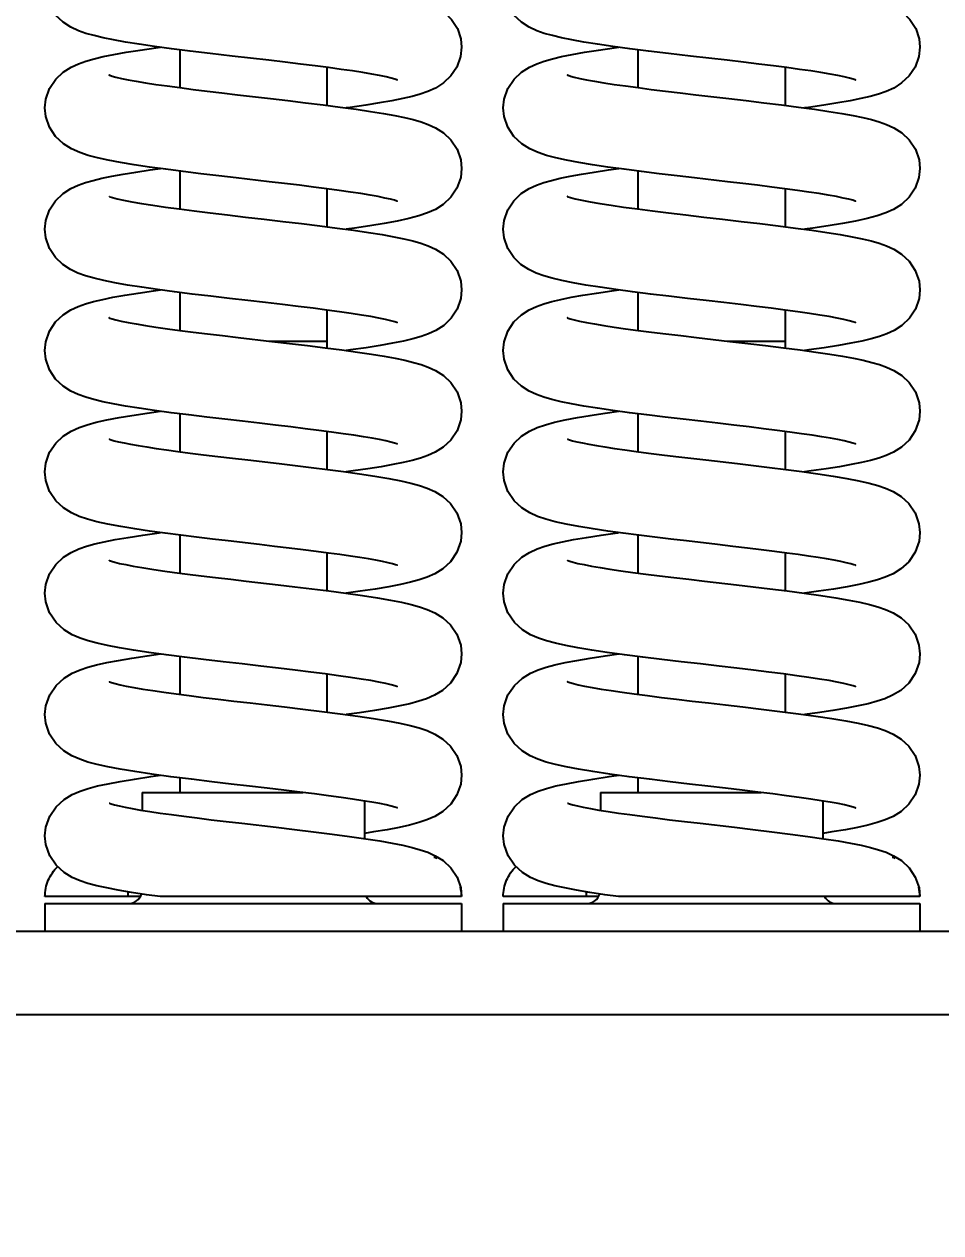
# Model space of a CAD drawing. Header units: millimetres. Extents: x 3615 to 23385, y 1892 to 17185.
# Drawn here: x 15172 to 15238, y 14761.6 to 14848.6 of the extents above; entities that cross this region are included whole.
import ezdxf

# ---------------------------------------------------------------- set-up
doc = ezdxf.new("R2010")
doc.units = ezdxf.units.MM
doc.header["$MEASUREMENT"] = 0
doc.layers.add('CONT_35', color=2, linetype='Continuous')
doc.layers.add('DIM_35', color=7, linetype='Continuous')
doc.styles.add('ARIAL-N', font='ARIALN.TTF')
doc.dimstyles.new('KONE_30', dxfattribs={"dimscale": 30, "dimtxt": 3.5, "dimasz": 2.5, "dimexe": 1, "dimexo": 1, "dimgap": 1.5, "dimtad": 1, "dimdec": 0, "dimzin": 0, "dimdsep": 46, "dimtxsty": 'ARIAL-N', "dimcen": 0, "dimclrd": 256, "dimclre": 256, "dimclrt": 256, "dimadec": 1, "dimazin": 3, "dimtfac": 1, "dimtdec": 0, "dimtmove": 0, "dimatfit": 0, "dimfxl": 1, "dimtfill": 1, "dimtolj": 1, "dimtzin": 0, "dimarcsym": 0})

# ---------------------------------------------------------------- blocks, each defined once
blk = doc.blocks.new('M004650412_PL1_Shaft_OSGPositionSectionView')
at = {"layer": 'CONT_35'}
for p, q in [((234.2, 5472.476), (234.2, 5469.745)), ((267.2, 5472.476), (267.2, 5469.745)), ((244.8, 5471.202), (244.8, 5468.472)), ((277.8, 5471.202), (277.8, 5468.472)), ((234.2, 5463.739), (234.2, 5461.008)), ((267.2, 5463.739), (267.2, 5461.008)), ((244.8, 5462.465), (244.8, 5459.735)), ((277.8, 5462.465), (277.8, 5459.735)), ((234.2, 5455.002), (234.2, 5452.272)), ((267.2, 5455.002), (267.2, 5452.272)), ((244.8, 5453.729), (244.8, 5451.5)), ((277.8, 5453.729), (277.8, 5451.5)), ((240.623, 5451.5), (244.8, 5451.5)), ((244.8, 5451.5), (244.8, 5450.999)), ((273.623, 5451.5), (277.8, 5451.5)), ((277.8, 5451.5), (277.8, 5450.999)), ((234.2, 5446.265), (234.2, 5443.535)), ((267.2, 5446.265), (267.2, 5443.535)), ((244.8, 5444.991), (244.8, 5442.262)), ((277.8, 5444.991), (277.8, 5442.262)), ((234.2, 5437.528), (234.2, 5434.798)), ((267.2, 5437.528), (267.2, 5434.798)), ((244.8, 5436.255), (244.8, 5433.525)), ((277.8, 5436.255), (277.8, 5433.525)), ((234.2, 5428.791), (234.2, 5426.062)), ((267.2, 5428.791), (267.2, 5426.062)), ((244.8, 5427.518), (244.8, 5424.787)), ((277.8, 5427.518), (277.8, 5424.787)), ((234.2, 5420.055), (234.2, 5419)), ((267.2, 5420.055), (267.2, 5419)), ((231.5, 5419), (231.5, 5417.716)), ((231.5, 5419), (243.069, 5419)), ((264.5, 5419), (264.5, 5417.716)), ((264.5, 5419), (276.069, 5419)), ((247.5, 5418.389), (247.5, 5415.683)), ((280.5, 5418.389), (280.5, 5415.683)), ((225.881, 5413.241), (225.308, 5413.759)), ((258.881, 5413.241), (258.308, 5413.759)), ((231.366, 5411.5), (224.5, 5411.5)), ((254.5, 5411.5), (232.803, 5411.5)), ((254.5, 5411.5), (254.5, 5411.508)), ((264.366, 5411.5), (257.5, 5411.5)), ((287.5, 5411.5), (265.803, 5411.5)), ((287.5, 5411.5), (287.5, 5411.508)), ((224.5, 5411), (224.5, 5409)), ((224.5, 5411), (254.5, 5411)), ((254.5, 5411), (254.5, 5409)), ((257.5, 5411), (257.5, 5409)), ((257.5, 5411), (287.5, 5411)), ((287.5, 5411), (287.5, 5409)), ((371.5, 5409), (140.5, 5409)), ((383, 5403), (129, 5403))]:
    blk.add_line(p, q, dxfattribs=at)
for points in [[(238.563, 5477.95), (240.973, 5477.67), (242.452, 5477.496), (243.834, 5477.33), (245.11, 5477.17), (246.277, 5477.015), (247.335, 5476.866), (248.288, 5476.72), (249.141, 5476.576), (249.899, 5476.433), (250.569, 5476.289), (251.163, 5476.141), (251.699, 5475.98), (252.207, 5475.79), (252.725, 5475.538), (253.267, 5475.172), (253.783, 5474.66), (254.196, 5474.003), (254.442, 5473.252), (254.5, 5472.658)], [(271.563, 5477.95), (273.973, 5477.67), (275.452, 5477.496), (276.834, 5477.33), (278.11, 5477.17), (279.277, 5477.015), (280.335, 5476.866), (281.288, 5476.72), (282.141, 5476.576), (282.899, 5476.433), (283.569, 5476.289), (284.163, 5476.141), (284.699, 5475.98), (285.207, 5475.79), (285.725, 5475.538), (286.267, 5475.172), (286.783, 5474.66), (287.196, 5474.003), (287.442, 5473.252), (287.5, 5472.658)], [(240.626, 5471.713), (237.988, 5472.019), (236.396, 5472.206), (234.95, 5472.381), (233.616, 5472.55), (232.391, 5472.715), (231.286, 5472.875), (230.305, 5473.031), (229.443, 5473.185), (228.691, 5473.337), (228.034, 5473.491), (227.45, 5473.656), (226.908, 5473.847), (226.369, 5474.095), (225.81, 5474.452), (225.264, 5474.968), (224.823, 5475.642), (224.56, 5476.421), (224.5, 5477.027)], [(273.626, 5471.713), (270.988, 5472.019), (269.396, 5472.206), (267.95, 5472.381), (266.616, 5472.55), (265.391, 5472.715), (264.286, 5472.875), (263.305, 5473.031), (262.443, 5473.185), (261.691, 5473.337), (261.034, 5473.491), (260.45, 5473.656), (259.908, 5473.847), (259.369, 5474.095), (258.81, 5474.452), (258.264, 5474.968), (257.823, 5475.642), (257.56, 5476.421), (257.5, 5477.027)], [(224.5, 5468.289), (224.565, 5468.918), (224.832, 5469.693), (225.274, 5470.359), (225.817, 5470.869), (226.377, 5471.225), (226.912, 5471.471), (227.449, 5471.66), (228.035, 5471.825), (228.7, 5471.981), (229.466, 5472.136), (230.349, 5472.292), (231.354, 5472.451), (232.476, 5472.613), (232.812, 5472.658)], [(254.5, 5472.658), (254.424, 5471.979), (254.155, 5471.228), (253.727, 5470.589), (253.187, 5470.081), (252.619, 5469.72), (252.074, 5469.471), (251.526, 5469.28), (250.931, 5469.114), (250.257, 5468.957), (249.484, 5468.802), (248.597, 5468.646), (247.592, 5468.488), (246.472, 5468.327), (246.189, 5468.289)], [(257.5, 5468.289), (257.565, 5468.918), (257.832, 5469.693), (258.274, 5470.359), (258.817, 5470.869), (259.377, 5471.225), (259.912, 5471.471), (260.449, 5471.66), (261.035, 5471.825), (261.7, 5471.981), (262.466, 5472.136), (263.349, 5472.292), (264.354, 5472.451), (265.476, 5472.613), (265.812, 5472.658)], [(287.5, 5472.658), (287.424, 5471.979), (287.155, 5471.228), (286.727, 5470.589), (286.187, 5470.081), (285.619, 5469.72), (285.074, 5469.471), (284.526, 5469.28), (283.931, 5469.114), (283.257, 5468.957), (282.484, 5468.802), (281.597, 5468.646), (280.592, 5468.488), (279.472, 5468.327), (279.189, 5468.289)], [(249.842, 5470.316), (249.864, 5470.305), (249.846, 5470.311), (249.695, 5470.36), (249.429, 5470.433), (249.058, 5470.52), (248.589, 5470.617), (248.028, 5470.721), (247.378, 5470.831), (246.643, 5470.945), (245.825, 5471.063), (244.926, 5471.186), (243.951, 5471.312), (242.905, 5471.442), (241.794, 5471.575), (240.626, 5471.713)], [(282.842, 5470.316), (282.864, 5470.305), (282.846, 5470.311), (282.695, 5470.36), (282.429, 5470.433), (282.058, 5470.52), (281.589, 5470.617), (281.028, 5470.721), (280.378, 5470.831), (279.643, 5470.945), (278.825, 5471.063), (277.926, 5471.186), (276.951, 5471.312), (275.905, 5471.442), (274.794, 5471.575), (273.626, 5471.713)], [(229.14, 5470.64), (229.131, 5470.644), (229.164, 5470.633), (229.33, 5470.58), (229.612, 5470.504), (230.001, 5470.414), (230.489, 5470.315), (231.069, 5470.209), (231.736, 5470.098), (232.484, 5469.983), (233.309, 5469.866), (234.203, 5469.745), (235.161, 5469.622), (236.174, 5469.496), (237.24, 5469.368), (238.357, 5469.237)], [(262.14, 5470.64), (262.131, 5470.644), (262.164, 5470.633), (262.33, 5470.58), (262.612, 5470.504), (263.001, 5470.414), (263.489, 5470.315), (264.069, 5470.209), (264.736, 5470.098), (265.484, 5469.983), (266.309, 5469.866), (267.203, 5469.745), (268.161, 5469.622), (269.174, 5469.496), (270.24, 5469.368), (271.357, 5469.237)], [(238.357, 5469.237), (240.732, 5468.961), (241.981, 5468.815), (243.258, 5468.663), (244.53, 5468.507), (245.757, 5468.349), (246.906, 5468.191), (247.949, 5468.036), (248.873, 5467.886), (249.685, 5467.738), (250.395, 5467.592), (251.018, 5467.443), (251.577, 5467.283), (252.101, 5467.097), (252.63, 5466.853), (253.188, 5466.496), (253.732, 5465.984), (254.173, 5465.314), (254.437, 5464.539), (254.5, 5463.921)], [(271.357, 5469.237), (273.732, 5468.961), (274.981, 5468.815), (276.258, 5468.663), (277.53, 5468.507), (278.757, 5468.349), (279.906, 5468.191), (280.949, 5468.036), (281.873, 5467.886), (282.685, 5467.738), (283.395, 5467.592), (284.018, 5467.443), (284.577, 5467.283), (285.101, 5467.097), (285.63, 5466.853), (286.188, 5466.496), (286.732, 5465.984), (287.173, 5465.314), (287.437, 5464.539), (287.5, 5463.921)], [(240.639, 5462.974), (238.271, 5463.249), (237.017, 5463.395), (235.732, 5463.549), (234.448, 5463.707), (233.2, 5463.868), (232.019, 5464.03), (230.924, 5464.194), (229.933, 5464.358), (229.054, 5464.524), (228.286, 5464.692), (227.613, 5464.87), (227.007, 5465.071), (226.42, 5465.331), (225.827, 5465.702), (225.268, 5466.226), (224.828, 5466.895), (224.564, 5467.666), (224.5, 5468.29)], [(273.639, 5462.974), (271.271, 5463.249), (270.017, 5463.395), (268.732, 5463.549), (267.448, 5463.707), (266.2, 5463.868), (265.019, 5464.03), (263.924, 5464.194), (262.933, 5464.358), (262.054, 5464.524), (261.286, 5464.692), (260.613, 5464.87), (260.007, 5465.071), (259.42, 5465.331), (258.827, 5465.702), (258.268, 5466.226), (257.828, 5466.895), (257.564, 5467.666), (257.5, 5468.29)], [(224.5, 5459.552), (224.563, 5460.17), (224.824, 5460.94), (225.26, 5461.606), (225.798, 5462.118), (226.354, 5462.476), (226.883, 5462.723), (227.409, 5462.91), (227.972, 5463.072), (228.602, 5463.223), (229.318, 5463.371), (230.13, 5463.518), (231.045, 5463.667), (232.068, 5463.819), (232.812, 5463.921)], [(254.5, 5463.921), (254.433, 5463.284), (254.164, 5462.509), (253.725, 5461.85), (253.181, 5461.34), (252.608, 5460.977), (252.042, 5460.722), (251.43, 5460.514), (250.706, 5460.322), (249.864, 5460.139), (248.926, 5459.965), (247.9, 5459.798), (246.798, 5459.636), (246.187, 5459.553)], [(257.5, 5459.552), (257.563, 5460.17), (257.824, 5460.94), (258.26, 5461.606), (258.798, 5462.118), (259.354, 5462.476), (259.883, 5462.723), (260.409, 5462.91), (260.972, 5463.072), (261.602, 5463.223), (262.318, 5463.371), (263.13, 5463.518), (264.045, 5463.667), (265.068, 5463.819), (265.812, 5463.921)], [(287.5, 5463.921), (287.433, 5463.284), (287.164, 5462.509), (286.725, 5461.85), (286.181, 5461.34), (285.608, 5460.977), (285.042, 5460.722), (284.43, 5460.514), (283.706, 5460.322), (282.864, 5460.139), (281.926, 5459.965), (280.9, 5459.798), (279.798, 5459.636), (279.187, 5459.553)], [(249.861, 5461.57), (249.869, 5461.566), (249.834, 5461.579), (249.663, 5461.633), (249.375, 5461.71), (248.98, 5461.8), (248.487, 5461.9), (247.906, 5462.006), (247.24, 5462.116), (246.495, 5462.23), (245.675, 5462.347), (244.785, 5462.467), (243.83, 5462.59), (242.817, 5462.715), (241.752, 5462.843), (240.639, 5462.974)], [(282.861, 5461.57), (282.869, 5461.566), (282.834, 5461.579), (282.663, 5461.633), (282.375, 5461.71), (281.98, 5461.8), (281.487, 5461.9), (280.906, 5462.006), (280.24, 5462.116), (279.495, 5462.23), (278.675, 5462.347), (277.785, 5462.467), (276.83, 5462.59), (275.817, 5462.715), (274.752, 5462.843), (273.639, 5462.974)], [(229.143, 5461.902), (229.133, 5461.907), (229.164, 5461.896), (229.351, 5461.837), (229.685, 5461.749), (230.157, 5461.644), (230.753, 5461.529), (231.459, 5461.406), (232.266, 5461.279), (233.168, 5461.148), (234.162, 5461.013), (235.242, 5460.874), (236.404, 5460.731), (237.641, 5460.584), (238.939, 5460.432), (240.277, 5460.277), (241.631, 5460.119), (242.977, 5459.96), (244.289, 5459.8), (245.546, 5459.64), (246.724, 5459.48), (247.802, 5459.322), (248.767, 5459.167), (249.613, 5459.015), (250.351, 5458.865), (250.994, 5458.712), (251.566, 5458.55), (252.096, 5458.363), (252.628, 5458.118), (253.187, 5457.761), (253.73, 5457.25), (254.171, 5456.582), (254.436, 5455.807), (254.5, 5455.184)], [(262.143, 5461.902), (262.133, 5461.907), (262.164, 5461.896), (262.351, 5461.837), (262.685, 5461.749), (263.157, 5461.644), (263.753, 5461.529), (264.459, 5461.406), (265.266, 5461.279), (266.168, 5461.148), (267.162, 5461.013), (268.242, 5460.874), (269.404, 5460.731), (270.641, 5460.584), (271.939, 5460.432), (273.277, 5460.277), (274.631, 5460.119), (275.977, 5459.96), (277.289, 5459.8), (278.546, 5459.64), (279.724, 5459.48), (280.802, 5459.322), (281.767, 5459.167), (282.613, 5459.015), (283.351, 5458.865), (283.994, 5458.712), (284.566, 5458.55), (285.096, 5458.363), (285.628, 5458.118), (286.187, 5457.761), (286.73, 5457.25), (287.171, 5456.582), (287.436, 5455.807), (287.5, 5455.184)], [(249.857, 5452.835), (249.867, 5452.83), (249.841, 5452.84), (249.68, 5452.891), (249.404, 5452.966), (249.021, 5453.055), (248.538, 5453.153), (247.962, 5453.259), (247.296, 5453.37), (246.544, 5453.486), (245.708, 5453.606), (244.792, 5453.73), (243.802, 5453.857), (242.737, 5453.988), (241.597, 5454.125), (240.385, 5454.267), (239.105, 5454.416), (237.777, 5454.57), (236.433, 5454.728), (235.104, 5454.888), (233.817, 5455.05), (232.597, 5455.212), (231.466, 5455.374), (230.439, 5455.535), (229.526, 5455.695), (228.726, 5455.855), (228.03, 5456.019), (227.42, 5456.192), (226.869, 5456.389), (226.33, 5456.642), (225.776, 5457.005), (225.249, 5457.512), (224.823, 5458.168), (224.563, 5458.934), (224.5, 5459.553)], [(282.857, 5452.835), (282.867, 5452.83), (282.841, 5452.84), (282.68, 5452.891), (282.404, 5452.966), (282.021, 5453.055), (281.538, 5453.153), (280.962, 5453.259), (280.296, 5453.37), (279.544, 5453.486), (278.708, 5453.606), (277.792, 5453.73), (276.802, 5453.857), (275.737, 5453.988), (274.597, 5454.125), (273.385, 5454.267), (272.105, 5454.416), (270.777, 5454.57), (269.433, 5454.728), (268.104, 5454.888), (266.817, 5455.05), (265.597, 5455.212), (264.466, 5455.374), (263.439, 5455.535), (262.526, 5455.695), (261.726, 5455.855), (261.03, 5456.019), (260.42, 5456.192), (259.869, 5456.389), (259.33, 5456.642), (258.776, 5457.005), (258.249, 5457.512), (257.823, 5458.168), (257.563, 5458.934), (257.5, 5459.553)], [(224.5, 5450.815), (224.564, 5451.439), (224.828, 5452.211), (225.264, 5452.875), (225.803, 5453.385), (226.36, 5453.743), (226.893, 5453.989), (227.426, 5454.179), (228.004, 5454.343), (228.655, 5454.498), (229.396, 5454.649), (230.24, 5454.8), (231.205, 5454.955), (232.316, 5455.117), (232.811, 5455.184)], [(254.5, 5455.185), (254.439, 5454.572), (254.178, 5453.801), (253.746, 5453.137), (253.211, 5452.626), (252.655, 5452.265), (252.12, 5452.016), (251.582, 5451.824), (250.992, 5451.656), (250.316, 5451.496), (249.532, 5451.338), (248.633, 5451.179), (247.618, 5451.018), (246.498, 5450.857), (246.189, 5450.816)], [(257.5, 5450.815), (257.564, 5451.439), (257.828, 5452.211), (258.264, 5452.875), (258.803, 5453.385), (259.36, 5453.743), (259.893, 5453.989), (260.426, 5454.179), (261.004, 5454.343), (261.655, 5454.498), (262.396, 5454.649), (263.24, 5454.8), (264.205, 5454.955), (265.316, 5455.117), (265.811, 5455.184)], [(287.5, 5455.185), (287.439, 5454.572), (287.178, 5453.801), (286.746, 5453.137), (286.211, 5452.626), (285.655, 5452.265), (285.12, 5452.016), (284.582, 5451.824), (283.992, 5451.656), (283.316, 5451.496), (282.532, 5451.338), (281.633, 5451.179), (280.618, 5451.018), (279.498, 5450.857), (279.189, 5450.816)], [(229.142, 5453.166), (229.132, 5453.17), (229.161, 5453.16), (229.325, 5453.107), (229.607, 5453.032), (229.996, 5452.942), (230.485, 5452.842), (231.066, 5452.736), (231.734, 5452.625), (232.485, 5452.51), (233.313, 5452.391), (234.212, 5452.27), (235.177, 5452.146), (236.199, 5452.019), (237.277, 5451.89), (238.409, 5451.757)], [(262.142, 5453.166), (262.132, 5453.17), (262.161, 5453.16), (262.325, 5453.107), (262.607, 5453.032), (262.996, 5452.942), (263.485, 5452.842), (264.066, 5452.736), (264.734, 5452.625), (265.485, 5452.51), (266.313, 5452.391), (267.212, 5452.27), (268.177, 5452.146), (269.199, 5452.019), (270.277, 5451.89), (271.409, 5451.757)], [(238.409, 5451.757), (240.825, 5451.477), (242.099, 5451.328), (243.393, 5451.173), (244.667, 5451.016), (245.883, 5450.858), (247.008, 5450.703), (248.022, 5450.551), (248.922, 5450.404), (249.715, 5450.259), (250.412, 5450.114), (251.028, 5449.966), (251.582, 5449.808), (252.103, 5449.623), (252.631, 5449.379), (253.19, 5449.022), (253.734, 5448.509), (254.174, 5447.838), (254.438, 5447.064), (254.5, 5446.447)], [(271.409, 5451.757), (273.825, 5451.477), (275.099, 5451.328), (276.393, 5451.173), (277.667, 5451.016), (278.883, 5450.858), (280.008, 5450.703), (281.022, 5450.551), (281.922, 5450.404), (282.715, 5450.259), (283.412, 5450.114), (284.028, 5449.966), (284.582, 5449.808), (285.103, 5449.623), (285.631, 5449.379), (286.19, 5449.022), (286.734, 5448.509), (287.174, 5447.838), (287.438, 5447.064), (287.5, 5446.447)], [(249.86, 5444.096), (249.869, 5444.092), (249.837, 5444.104), (249.675, 5444.156), (249.407, 5444.228), (249.042, 5444.313), (248.589, 5444.407), (248.052, 5444.507), (247.434, 5444.611), (246.739, 5444.72), (245.971, 5444.832), (245.131, 5444.948), (244.222, 5445.067), (243.246, 5445.189), (242.206, 5445.316), (241.104, 5445.446), (239.942, 5445.582), (238.723, 5445.723), (237.452, 5445.871), (236.149, 5446.025), (234.849, 5446.183), (233.585, 5446.343), (232.389, 5446.504), (231.285, 5446.665), (230.292, 5446.823), (229.418, 5446.979), (228.662, 5447.132), (228.007, 5447.288), (227.429, 5447.452), (226.896, 5447.641), (226.363, 5447.887), (225.804, 5448.246), (225.262, 5448.759), (224.824, 5449.429), (224.561, 5450.205), (224.5, 5450.816)], [(282.86, 5444.096), (282.869, 5444.092), (282.837, 5444.104), (282.675, 5444.156), (282.407, 5444.228), (282.042, 5444.313), (281.589, 5444.407), (281.052, 5444.507), (280.434, 5444.611), (279.739, 5444.72), (278.971, 5444.832), (278.131, 5444.948), (277.222, 5445.067), (276.246, 5445.189), (275.206, 5445.316), (274.104, 5445.446), (272.942, 5445.582), (271.723, 5445.723), (270.452, 5445.871), (269.149, 5446.025), (267.849, 5446.183), (266.585, 5446.343), (265.389, 5446.504), (264.285, 5446.665), (263.292, 5446.823), (262.418, 5446.979), (261.662, 5447.132), (261.007, 5447.288), (260.429, 5447.452), (259.896, 5447.641), (259.363, 5447.887), (258.804, 5448.246), (258.262, 5448.759), (257.824, 5449.429), (257.561, 5450.205), (257.5, 5450.816)], [(224.5, 5442.079), (224.567, 5442.719), (224.836, 5443.491), (225.275, 5444.15), (225.82, 5444.661), (226.39, 5445.021), (226.95, 5445.275), (227.536, 5445.476), (228.195, 5445.654), (228.959, 5445.825), (229.848, 5445.995), (230.745, 5446.146)], [(230.744, 5446.146), (231.845, 5446.313), (232.813, 5446.447)], [(254.5, 5446.448), (254.437, 5445.83), (254.169, 5445.045), (253.721, 5444.372), (253.171, 5443.859), (252.606, 5443.503), (252.07, 5443.259), (251.532, 5443.072), (250.951, 5442.908), (250.297, 5442.755), (249.552, 5442.605), (248.706, 5442.454), (247.752, 5442.302), (246.682, 5442.146), (246.189, 5442.079)], [(257.5, 5442.079), (257.567, 5442.719), (257.836, 5443.491), (258.275, 5444.15), (258.82, 5444.661), (259.39, 5445.021), (259.95, 5445.275), (260.536, 5445.476), (261.195, 5445.654), (261.959, 5445.825), (262.848, 5445.995), (263.745, 5446.146)], [(263.744, 5446.146), (264.845, 5446.313), (265.813, 5446.447)], [(287.5, 5446.448), (287.437, 5445.83), (287.169, 5445.045), (286.721, 5444.372), (286.171, 5443.859), (285.606, 5443.503), (285.07, 5443.259), (284.532, 5443.072), (283.951, 5442.908), (283.297, 5442.755), (282.552, 5442.605), (281.706, 5442.454), (280.752, 5442.302), (279.682, 5442.146), (279.189, 5442.079)], [(229.15, 5444.425), (229.139, 5444.43), (229.144, 5444.429), (229.266, 5444.389), (229.487, 5444.326), (229.799, 5444.249), (230.195, 5444.163), (230.668, 5444.071), (231.212, 5443.974), (231.824, 5443.874), (232.505, 5443.77), (233.254, 5443.663), (234.073, 5443.551), (234.963, 5443.436), (235.92, 5443.317), (236.935, 5443.194), (237.997, 5443.068), (239.096, 5442.94), (241.357, 5442.678)], [(262.15, 5444.425), (262.139, 5444.43), (262.144, 5444.429), (262.266, 5444.389), (262.487, 5444.326), (262.799, 5444.249), (263.195, 5444.163), (263.668, 5444.071), (264.212, 5443.974), (264.824, 5443.874), (265.505, 5443.77), (266.254, 5443.663), (267.073, 5443.551), (267.963, 5443.436), (268.92, 5443.317), (269.935, 5443.194), (270.997, 5443.068), (272.096, 5442.94), (274.357, 5442.678)], [(241.357, 5442.678), (242.512, 5442.542), (243.676, 5442.402), (244.844, 5442.257), (246.005, 5442.105), (247.147, 5441.946), (248.247, 5441.779), (249.25, 5441.609), (250.114, 5441.442), (250.839, 5441.278), (251.46, 5441.108), (252.02, 5440.919), (252.571, 5440.674), (253.143, 5440.32), (253.705, 5439.805), (254.162, 5439.127), (254.435, 5438.34), (254.5, 5437.71)], [(274.357, 5442.678), (275.512, 5442.542), (276.676, 5442.402), (277.844, 5442.257), (279.005, 5442.105), (280.147, 5441.946), (281.247, 5441.779), (282.25, 5441.609), (283.114, 5441.442), (283.839, 5441.278), (284.46, 5441.108), (285.02, 5440.919), (285.571, 5440.674), (286.143, 5440.32), (286.705, 5439.805), (287.162, 5439.127), (287.435, 5438.34), (287.5, 5437.71)], [(226.407, 5439.127), (225.83, 5439.489), (225.275, 5440.007), (224.831, 5440.678), (224.563, 5441.458), (224.5, 5442.079)], [(259.407, 5439.127), (258.83, 5439.489), (258.275, 5440.007), (257.831, 5440.678), (257.563, 5441.458), (257.5, 5442.079)], [(237.697, 5437.105), (236.558, 5437.239), (235.414, 5437.377), (234.272, 5437.518), (233.143, 5437.665), (232.035, 5437.817), (230.963, 5437.977), (229.951, 5438.145), (229.035, 5438.317), (228.239, 5438.493), (227.561, 5438.675), (226.97, 5438.875), (226.407, 5439.127)], [(270.697, 5437.105), (269.558, 5437.239), (268.414, 5437.377), (267.272, 5437.518), (266.143, 5437.665), (265.035, 5437.817), (263.963, 5437.977), (262.951, 5438.145), (262.035, 5438.317), (261.239, 5438.493), (260.561, 5438.675), (259.97, 5438.875), (259.407, 5439.127)], [(224.5, 5433.342), (224.564, 5433.966), (224.832, 5434.746), (225.28, 5435.419), (225.832, 5435.933), (226.395, 5436.287), (226.938, 5436.534), (227.487, 5436.724), (228.083, 5436.89), (228.765, 5437.048), (229.56, 5437.206), (230.489, 5437.368), (231.55, 5437.533), (232.721, 5437.699), (232.808, 5437.711)], [(254.5, 5437.711), (254.436, 5437.088), (254.162, 5436.295), (253.703, 5435.614), (253.139, 5435.098), (252.565, 5434.744), (252.011, 5434.499), (251.447, 5434.309), (250.824, 5434.14), (250.104, 5433.977), (249.26, 5433.814), (248.282, 5433.648), (247.201, 5433.483), (246.194, 5433.342)], [(257.5, 5433.342), (257.564, 5433.966), (257.832, 5434.746), (258.28, 5435.419), (258.832, 5435.933), (259.395, 5436.287), (259.938, 5436.534), (260.487, 5436.724), (261.083, 5436.89), (261.765, 5437.048), (262.56, 5437.206), (263.489, 5437.368), (264.55, 5437.533), (265.721, 5437.699), (265.808, 5437.711)], [(287.5, 5437.711), (287.436, 5437.088), (287.162, 5436.295), (286.703, 5435.614), (286.139, 5435.098), (285.565, 5434.744), (285.011, 5434.499), (284.447, 5434.309), (283.824, 5434.14), (283.104, 5433.977), (282.26, 5433.814), (281.282, 5433.648), (280.201, 5433.483), (279.194, 5433.342)], [(249.849, 5435.365), (249.86, 5435.36), (249.858, 5435.36), (249.737, 5435.4), (249.516, 5435.463), (249.203, 5435.54), (248.806, 5435.626), (248.332, 5435.719), (247.786, 5435.816), (247.171, 5435.917), (246.487, 5436.021), (245.735, 5436.128), (244.915, 5436.24), (244.029, 5436.354), (243.08, 5436.473), (242.075, 5436.594), (241.024, 5436.719), (239.936, 5436.845), (237.697, 5437.105)], [(282.849, 5435.365), (282.86, 5435.36), (282.858, 5435.36), (282.737, 5435.4), (282.516, 5435.463), (282.203, 5435.54), (281.806, 5435.626), (281.332, 5435.719), (280.786, 5435.816), (280.171, 5435.917), (279.487, 5436.021), (278.735, 5436.128), (277.915, 5436.24), (277.029, 5436.354), (276.08, 5436.473), (275.075, 5436.594), (274.024, 5436.719), (272.936, 5436.845), (270.697, 5437.105)], [(229.15, 5435.688), (229.139, 5435.694), (229.146, 5435.692), (229.281, 5435.647), (229.527, 5435.578), (229.875, 5435.495), (230.319, 5435.401), (230.855, 5435.3), (231.477, 5435.193), (232.183, 5435.081), (232.969, 5434.966), (233.828, 5434.847), (234.756, 5434.726), (235.744, 5434.601), (236.785, 5434.475), (237.87, 5434.346), (238.989, 5434.216), (241.299, 5433.948)], [(262.15, 5435.688), (262.139, 5435.694), (262.146, 5435.692), (262.281, 5435.647), (262.527, 5435.578), (262.875, 5435.495), (263.319, 5435.401), (263.855, 5435.3), (264.477, 5435.193), (265.183, 5435.081), (265.969, 5434.966), (266.828, 5434.847), (267.756, 5434.726), (268.744, 5434.601), (269.785, 5434.475), (270.87, 5434.346), (271.989, 5434.216), (274.299, 5433.948)], [(241.299, 5433.948), (242.489, 5433.808), (243.703, 5433.662), (244.936, 5433.508), (246.172, 5433.346), (247.357, 5433.178), (248.438, 5433.011), (249.378, 5432.849), (250.181, 5432.691), (250.868, 5432.534), (251.47, 5432.368), (252.024, 5432.18), (252.571, 5431.937), (253.142, 5431.584), (253.704, 5431.07), (254.161, 5430.391), (254.435, 5429.602), (254.5, 5428.973)], [(274.299, 5433.948), (275.489, 5433.808), (276.703, 5433.662), (277.936, 5433.508), (279.172, 5433.346), (280.357, 5433.178), (281.438, 5433.011), (282.378, 5432.849), (283.181, 5432.691), (283.868, 5432.534), (284.47, 5432.368), (285.024, 5432.18), (285.571, 5431.937), (286.142, 5431.584), (286.704, 5431.07), (287.161, 5430.391), (287.435, 5429.602), (287.5, 5428.973)], [(249.855, 5426.625), (249.866, 5426.62), (249.845, 5426.627), (249.69, 5426.677), (249.417, 5426.752), (249.034, 5426.841), (248.547, 5426.941), (247.96, 5427.049), (247.276, 5427.163), (246.498, 5427.282), (245.629, 5427.406), (244.673, 5427.535), (243.633, 5427.668), (242.514, 5427.805), (241.317, 5427.947), (240.047, 5428.096), (238.708, 5428.251), (237.32, 5428.413), (235.919, 5428.579), (234.54, 5428.748), (233.22, 5428.918), (231.987, 5429.087), (230.866, 5429.256), (229.871, 5429.422), (229.005, 5429.586), (228.258, 5429.751), (227.61, 5429.923), (227.03, 5430.115), (226.466, 5430.36), (225.878, 5430.717), (225.3, 5431.241), (224.836, 5431.931), (224.562, 5432.727), (224.5, 5433.342)], [(282.855, 5426.625), (282.866, 5426.62), (282.845, 5426.627), (282.69, 5426.677), (282.417, 5426.752), (282.034, 5426.841), (281.547, 5426.941), (280.96, 5427.049), (280.276, 5427.163), (279.498, 5427.282), (278.629, 5427.406), (277.673, 5427.535), (276.633, 5427.668), (275.514, 5427.805), (274.317, 5427.947), (273.047, 5428.096), (271.708, 5428.251), (270.32, 5428.413), (268.919, 5428.579), (267.54, 5428.748), (266.22, 5428.918), (264.987, 5429.087), (263.866, 5429.256), (262.871, 5429.422), (262.005, 5429.586), (261.258, 5429.751), (260.61, 5429.923), (260.03, 5430.115), (259.466, 5430.36), (258.878, 5430.717), (258.3, 5431.241), (257.836, 5431.931), (257.562, 5432.727), (257.5, 5433.342)], [(224.5, 5424.605), (224.564, 5425.231), (224.84, 5426.024), (225.305, 5426.711), (225.881, 5427.233), (226.465, 5427.587), (227.021, 5427.829), (227.588, 5428.018), (228.219, 5428.186), (228.945, 5428.349), (229.786, 5428.51), (230.754, 5428.674), (231.845, 5428.839), (232.812, 5428.974)], [(254.5, 5428.974), (254.438, 5428.357), (254.162, 5427.559), (253.697, 5426.87), (253.12, 5426.347), (252.537, 5425.993), (251.98, 5425.751), (251.413, 5425.562), (250.781, 5425.392), (250.053, 5425.23), (249.207, 5425.067), (248.234, 5424.903), (247.135, 5424.737), (246.188, 5424.605)], [(257.5, 5424.605), (257.564, 5425.231), (257.84, 5426.024), (258.305, 5426.711), (258.881, 5427.233), (259.465, 5427.587), (260.021, 5427.829), (260.588, 5428.018), (261.219, 5428.186), (261.945, 5428.349), (262.786, 5428.51), (263.754, 5428.674), (264.845, 5428.839), (265.812, 5428.974)], [(287.5, 5428.974), (287.438, 5428.357), (287.162, 5427.559), (286.697, 5426.87), (286.12, 5426.347), (285.537, 5425.993), (284.98, 5425.751), (284.413, 5425.562), (283.781, 5425.392), (283.053, 5425.23), (282.207, 5425.067), (281.234, 5424.903), (280.135, 5424.737), (279.188, 5424.605)], [(229.145, 5426.954), (229.135, 5426.959), (229.152, 5426.953), (229.294, 5426.906), (229.547, 5426.836), (229.903, 5426.752), (230.356, 5426.657), (230.902, 5426.554), (231.537, 5426.446), (232.257, 5426.333), (233.057, 5426.216), (233.934, 5426.096), (234.884, 5425.972), (235.9, 5425.845), (236.977, 5425.715), (238.107, 5425.582), (239.283, 5425.445), (240.497, 5425.304), (241.757, 5425.157), (243.072, 5425.001), (244.424, 5424.836), (245.757, 5424.664), (247.015, 5424.491), (248.159, 5424.319), (249.17, 5424.15), (250.046, 5423.982), (250.793, 5423.815), (251.436, 5423.642), (252.01, 5423.449), (252.568, 5423.202), (253.143, 5422.847), (253.704, 5422.332), (254.159, 5421.658), (254.434, 5420.872), (254.5, 5420.236)], [(262.145, 5426.954), (262.135, 5426.959), (262.152, 5426.953), (262.294, 5426.906), (262.547, 5426.836), (262.903, 5426.752), (263.356, 5426.657), (263.902, 5426.554), (264.537, 5426.446), (265.257, 5426.333), (266.057, 5426.216), (266.934, 5426.096), (267.884, 5425.972), (268.9, 5425.845), (269.977, 5425.715), (271.107, 5425.582), (272.283, 5425.445), (273.497, 5425.304), (274.757, 5425.157), (276.072, 5425.001), (277.424, 5424.836), (278.757, 5424.664), (280.015, 5424.491), (281.159, 5424.319), (282.17, 5424.15), (283.046, 5423.982), (283.793, 5423.815), (284.436, 5423.642), (285.01, 5423.449), (285.568, 5423.202), (286.143, 5422.847), (286.704, 5422.332), (287.159, 5421.658), (287.434, 5420.872), (287.5, 5420.236)], [(249.849, 5417.891), (249.861, 5417.885), (249.85, 5417.889), (249.701, 5417.937), (249.437, 5418.01), (249.07, 5418.097), (248.604, 5418.193), (248.044, 5418.298), (247.391, 5418.408), (246.648, 5418.523), (245.818, 5418.643), (244.904, 5418.767), (243.911, 5418.896), (242.842, 5419.028), (241.702, 5419.165), (240.496, 5419.307), (239.229, 5419.454), (237.905, 5419.607), (236.509, 5419.771), (235.039, 5419.949), (233.565, 5420.135), (232.182, 5420.323), (230.96, 5420.504), (229.913, 5420.678), (229.021, 5420.846), (228.256, 5421.015), (227.592, 5421.192), (227, 5421.39), (226.432, 5421.64), (225.851, 5422), (225.289, 5422.518), (224.836, 5423.193), (224.564, 5423.98), (224.5, 5424.606)], [(282.849, 5417.891), (282.861, 5417.885), (282.85, 5417.889), (282.701, 5417.937), (282.437, 5418.01), (282.07, 5418.097), (281.604, 5418.193), (281.044, 5418.298), (280.391, 5418.408), (279.648, 5418.523), (278.818, 5418.643), (277.904, 5418.767), (276.911, 5418.896), (275.842, 5419.028), (274.702, 5419.165), (273.496, 5419.307), (272.229, 5419.454), (270.905, 5419.607), (269.509, 5419.771), (268.039, 5419.949), (266.565, 5420.135), (265.182, 5420.323), (263.96, 5420.504), (262.913, 5420.678), (262.021, 5420.846), (261.256, 5421.015), (260.592, 5421.192), (260, 5421.39), (259.432, 5421.64), (258.851, 5422), (258.289, 5422.518), (257.836, 5423.193), (257.564, 5423.98), (257.5, 5424.606)], [(224.5, 5415.868), (224.568, 5416.511), (224.845, 5417.298), (225.303, 5417.972), (225.87, 5418.487), (226.454, 5418.844), (227.024, 5419.093), (227.619, 5419.29), (228.286, 5419.466), (229.045, 5419.632), (229.922, 5419.798), (230.942, 5419.967), (232.128, 5420.143), (232.817, 5420.237)], [(254.5, 5420.237), (254.435, 5419.608), (254.163, 5418.823), (253.712, 5418.15), (253.151, 5417.633), (252.571, 5417.274), (252.003, 5417.023), (251.413, 5416.825), (250.755, 5416.649), (250.009, 5416.484), (249.149, 5416.32), (248.148, 5416.153), (247.5, 5416.056)], [(257.5, 5415.868), (257.568, 5416.511), (257.845, 5417.298), (258.303, 5417.972), (258.87, 5418.487), (259.454, 5418.844), (260.024, 5419.093), (260.619, 5419.29), (261.286, 5419.466), (262.045, 5419.632), (262.922, 5419.798), (263.942, 5419.967), (265.128, 5420.143), (265.817, 5420.237)], [(287.5, 5420.237), (287.435, 5419.608), (287.163, 5418.823), (286.712, 5418.15), (286.151, 5417.633), (285.571, 5417.274), (285.003, 5417.023), (284.413, 5416.825), (283.755, 5416.649), (283.009, 5416.484), (282.149, 5416.32), (281.148, 5416.153), (280.5, 5416.056)], [(229.132, 5418.223), (229.14, 5418.22), (229.263, 5418.179), (229.497, 5418.113), (229.834, 5418.031), (230.264, 5417.938), (230.782, 5417.839), (231.381, 5417.735), (232.057, 5417.627), (232.804, 5417.516), (233.62, 5417.402), (234.505, 5417.284), (235.456, 5417.163), (236.472, 5417.039), (237.55, 5416.91), (238.685, 5416.777), (241.139, 5416.493)], [(262.132, 5418.223), (262.14, 5418.22), (262.263, 5418.179), (262.497, 5418.113), (262.834, 5418.031), (263.264, 5417.938), (263.782, 5417.839), (264.381, 5417.735), (265.057, 5417.627), (265.804, 5417.516), (266.62, 5417.402), (267.505, 5417.284), (268.456, 5417.163), (269.472, 5417.039), (270.55, 5416.91), (271.685, 5416.777), (274.139, 5416.493)], [(241.139, 5416.493), (242.474, 5416.336), (243.833, 5416.172), (245.168, 5416.005), (246.433, 5415.836), (247.593, 5415.67), (248.621, 5415.507), (249.51, 5415.351), (250.273, 5415.197), (250.935, 5415.043), (251.52, 5414.879), (252.065, 5414.69), (252.605, 5414.445), (253.167, 5414.092), (253.719, 5413.579), (254.168, 5412.904)], [(274.139, 5416.493), (275.474, 5416.336), (276.833, 5416.172), (278.168, 5416.005), (279.433, 5415.836), (280.593, 5415.67), (281.621, 5415.507), (282.51, 5415.351), (283.273, 5415.197), (283.935, 5415.043), (284.52, 5414.879), (285.065, 5414.69), (285.605, 5414.445), (286.167, 5414.092), (286.719, 5413.579), (287.168, 5412.904)], [(225.308, 5413.759), (224.842, 5414.446), (224.564, 5415.244), (224.5, 5415.869)], [(258.308, 5413.759), (257.842, 5414.446), (257.564, 5415.244), (257.5, 5415.869)], [(232.803, 5411.5), (231.818, 5411.638), (230.731, 5411.804), (229.775, 5411.965), (228.943, 5412.125), (228.222, 5412.286), (227.592, 5412.455), (227.022, 5412.645), (226.462, 5412.888), (225.881, 5413.241)], [(254.168, 5412.904), (254.436, 5412.123), (254.5, 5411.508)], [(265.803, 5411.5), (264.818, 5411.638), (263.731, 5411.804), (262.775, 5411.965), (261.943, 5412.125), (261.222, 5412.286), (260.592, 5412.455), (260.022, 5412.645), (259.462, 5412.888), (258.881, 5413.241)], [(287.168, 5412.904), (287.436, 5412.123), (287.5, 5411.508)]]:
    blk.add_lwpolyline(points, dxfattribs=at)
for centre, radius, start, end in [((251.508, 5411.534), 2.965, 65.65082, 70.39013), ((284.508, 5411.534), 2.965, 65.65082, 70.39013), ((227.553, 5411.499), 2.947, 0.02634, 6.86043), ((230.5, 5412), 1, 270, 342.10925), ((248.5, 5412), 1, 210, 270), ((260.553, 5411.499), 2.947, 0.02634, 6.86043), ((263.5, 5412), 1, 270, 342.10925), ((281.5, 5412), 1, 210, 270)]:
    blk.add_arc(centre, radius, start, end, dxfattribs=at)
for points in [[(224.5, 5411.5), (224.5, 5411.899), (224.664, 5412.705), (225.131, 5413.383), (225.419, 5413.659)], [(257.5, 5411.5), (257.5, 5411.899), (257.664, 5412.705), (258.131, 5413.383), (258.419, 5413.659)]]:
    blk.add_open_spline(points, degree=3, knots=[0, 0, 0, 0, 0.500108, 1, 1, 1, 1], dxfattribs=at)
for points in [[(254.5, 5411.508), (254.499, 5411.731), (254.473, 5411.956), (254.422, 5412.174)], [(287.5, 5411.508), (287.499, 5411.731), (287.473, 5411.956), (287.422, 5412.174)]]:
    blk.add_open_spline(points, degree=3, dxfattribs=at)
blk = doc.blocks.new('*D100')
at = {"layer": 'Defpoints', "color": 0, "transparency": 16777216}
for p in [(14948.987, 15569.278), (16188.987, 11249.278), (16588.987, 11249.278)]:
    blk.add_point(p, dxfattribs=at)
at = {"layer": 'DIM_35', "lineweight": -2, "transparency": 16777216}
for p, q in [((14978.987, 15569.278), (16618.987, 15569.278)), ((16588.987, 15494.278), (16588.987, 11324.278)), ((16218.987, 11249.278), (16618.987, 11249.278))]:
    blk.add_line(p, q, dxfattribs=at)
at = {"layer": 'DIM_35', "transparency": 16777216}
for points in [[(16576.487, 15494.278), (16601.487, 15494.278), (16588.987, 15569.278)], [(16576.487, 11324.278), (16601.487, 11324.278), (16588.987, 11249.278)]]:
    blk.add_solid(points, dxfattribs=at)
at = {"layer": 'DIM_35', "transparency": 16777216, "insert": (16490.377, 13409.278), "char_height": 105, "attachment_point": 5, "rotation": 90, "style": 'ARIAL-N', "bg_fill": 3, "box_fill_scale": 1.25, "bg_fill_color": 256, "bg_fill_true_color": 13158600, "bg_fill_transparency": 0}
blk.add_mtext('\\A1;4320', dxfattribs=at)

msp = doc.modelspace()

# ---------------------------------------------------------------- block references
msp.add_blockref('M004650412_PL1_Shaft_OSGPositionSectionView', (14948.987, 9374.278))

# ---------------------------------------------------------------- next in the draw order: dimensions: what is measured, and where the dimension line sits
at = {"layer": 'DIM_35'}
dim = msp.add_linear_dim(base=(16588.987, 11249.278), p1=(14948.987, 15569.278), p2=(16188.987, 11249.278), angle=90, dimstyle='KONE_30', dxfattribs=at)
dim.commit()
dim.dimension.update_dxf_attribs({"geometry": '*D100', "text_midpoint": (16490.377, 13409.278)})

doc.saveas('drawing.dxf')
